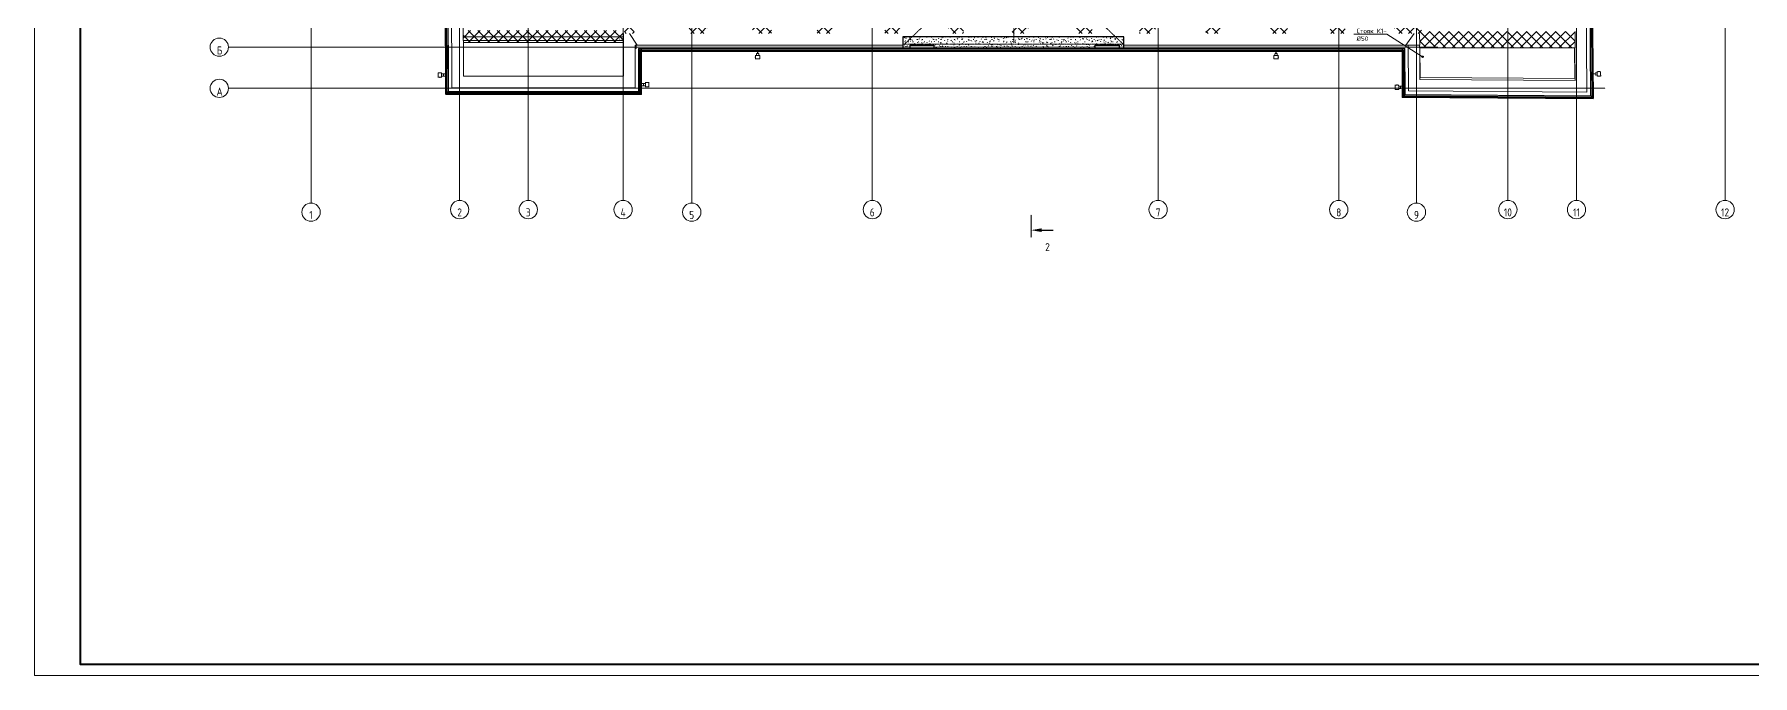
# Model space of a CAD drawing. Header units: millimetres. Extents: x -10178924 to 11692288, y -947381 to 58396.
# Drawn here: x -18603 to 56555, y -493159 to -465109 of the extents above; entities that cross this region are included whole.
import ezdxf
from ezdxf import colors
from ezdxf.entities.mleader import LeaderData, LeaderLine
from ezdxf.math import Vec2, Vec3

# ---------------------------------------------------------------- set-up
doc = ezdxf.new("R2010")
doc.units = ezdxf.units.MM
doc.linetypes.add('ADSK_Линия сетки', pattern=[25, 20, -2.5, 0, -2.5])
doc.linetypes.add('ADSK_Штриховая_ш3 п1_5', pattern=[4.5, 3, -1.5])
for name, color, linetype, lineweight in [('!К1', 32, 'Continuous', 30), ('_0', 7, 'Continuous', 25), ('Аннотация', 7, 'Continuous', 18), ('Выноски ВК', 7, 'Continuous', 0), ('Каркас', 7, 'Continuous', 18), ('Обобщенные модели', 7, 'Continuous', 18), ('Оси', 253, 'Continuous', 9), ('Перекрытие', 7, 'Continuous', 18), ('Перекрытие штриховка', 7, 'Continuous', 18), ('Разрезы', 7, 'Continuous', 9), ('Стены внутренние', 7, 'Continuous', 18), ('Стены наружные', 7, 'Continuous', 18), ('Стены несущие', 7, 'Continuous', 30)]:
    doc.layers.add(name, color=color, linetype=linetype, lineweight=lineweight)
doc.layers.add('PDF _Ramka', color=7, linetype='Continuous')
doc.layers.add('Линии', color=7, linetype='Continuous', lineweight=9, true_color=0x00a600)
doc.styles.add('GOST Common', font='GOST_Common.ttf', dxfattribs={"width": 0.9, "height": 350})
doc.styles.add('GOST Common_1', font='GOST_Common.ttf', dxfattribs={"width": 0.9, "height": 250})
doc.styles.add('GOST Common_4', font='GOST_Common.ttf', dxfattribs={"width": 0.9, "height": 200})
doc.styles.add('PDF ISOCPEUR', font='isocpeur.ttf')
pattern_1 = [(45, (0, 0), (-212.132, 212.132), []), (135, (0, 0), (-212.132, -212.132), [])]

# ---------------------------------------------------------------- blocks, each defined once
blk = doc.blocks.new('Водосток - Тип 1 _карниз больше 490мм_-5298490-План чердака')
at = {"layer": 'Обобщенные модели'}
for p, q in [((19, 415), (125, 415)), ((125, 265), (19, 265)), ((75, 265), (75, 194)), ((75, 265), (75, 264)), ((75, 236), (75, 194)), ((120, 8), (120, -10)), ((125, 415), (231, 415)), ((231, 265), (125, 265)), ((130, -10), (130, 8)), ((175, 194), (175, 265)), ((175, 264), (175, 265)), ((175, 194), (175, 236)), ((175, 177), (175, 175)), ((175, 174), (175, 173))]:
    blk.add_line(p, q, dxfattribs=at)
at = {"layer": 'Обобщенные модели', "flags": 128}
for points in [[(75, 236), (75, 242), (75, 248), (75, 253), (75, 258), (75, 264), (75, 265)], [(75, 264), (75, 258), (75, 252), (75, 247), (75, 242), (75, 236), (75, 231), (75, 226), (75, 221), (75, 216), (75, 212), (75, 207), (75, 203), (75, 199), (75, 195), (75, 191), (75, 188), (75, 184), (75, 181), (75, 178), (75, 175), (75, 173), (75, 171), (75, 168), (75, 167), (75, 165), (75, 164), (75, 162), (75, 161), (75, 161), (75, 160), (75, 160), (75, 160)], [(75, 173), (75, 174), (75, 177), (75, 180), (75, 183)], [(175, 265), (175, 261), (175, 255), (175, 250), (175, 244), (175, 239), (175, 236)], [(175, 160), (175, 160), (175, 160), (175, 161), (175, 162), (175, 163), (175, 164), (175, 166), (175, 168), (175, 170), (175, 172), (175, 174), (175, 177), (175, 180), (175, 183), (175, 186), (175, 190), (175, 193), (175, 197), (175, 201), (175, 205), (175, 210), (175, 214), (175, 219), (175, 224), (175, 229), (175, 234), (175, 239), (175, 245), (175, 250), (175, 256), (175, 261), (175, 264)]]:
    blk.add_lwpolyline(points, dxfattribs=at)
at = {"layer": 'Обобщенные модели'}
for start, end in [(164.83762, 236.07513), (303.16808, 14.91449)]:
    blk.add_arc((125, 160), 52, start, end, dxfattribs=at)
for start_param, end_param in [(0, 1.570796), (0, 1.570796), (1.570796, 3.141593), (1.570796, 3.141593)]:
    blk.add_ellipse((125, 194), major_axis=(-50, 0), ratio=0.309017, start_param=start_param, end_param=end_param, dxfattribs=at)
for points in [[(19, 265), (21, 265), (25, 266), (29, 269), (31, 272), (32, 275), (32, 277), (32, 279), (32, 282), (32, 284), (32, 286), (32, 289), (32, 291), (31, 294), (31, 297), (31, 300), (30, 303), (30, 306), (29, 309), (29, 312), (29, 316), (28, 320), (28, 326), (27, 335), (27, 345), (28, 354), (28, 360), (29, 364), (29, 368), (29, 371), (30, 374), (30, 377), (31, 380), (31, 383), (31, 386), (32, 389), (32, 391), (32, 394), (32, 396), (32, 398), (32, 401), (32, 403), (32, 405), (31, 408), (29, 411), (25, 414), (21, 415), (19, 415)], [(231, 415), (229, 415), (225, 414), (221, 411), (219, 408), (218, 405), (218, 403), (218, 401), (218, 398), (218, 396), (218, 394), (218, 391), (218, 389), (219, 386), (219, 383), (219, 380), (220, 377), (220, 374), (221, 371), (221, 368), (221, 364), (222, 360), (222, 354), (223, 345), (223, 335), (222, 326), (222, 320), (221, 316), (221, 312), (221, 309), (220, 306), (220, 303), (219, 300), (219, 297), (219, 294), (218, 291), (218, 289), (218, 286), (218, 284), (218, 282), (218, 279), (218, 277), (218, 275), (219, 272), (221, 269), (225, 266), (229, 265), (231, 265)]]:
    blk.add_open_spline(points, degree=3, knots=[-1, -1, -1, -1, -0.941176, -0.882353, -0.852941, -0.823529, -0.808824, -0.794118, -0.779412, -0.764706, -0.75, -0.735294, -0.720588, -0.705882, -0.691176, -0.676471, -0.661765, -0.647059, -0.632353, -0.617647, -0.602941, -0.588235, -0.558824, -0.529412, -0.470588, -0.441176, -0.411765, -0.397059, -0.382353, -0.367647, -0.352941, -0.338235, -0.323529, -0.308824, -0.294118, -0.279412, -0.264706, -0.25, -0.235294, -0.220588, -0.205882, -0.191176, -0.176471, -0.147059, -0.117647, -0.058824, 0, 0, 0, 0], dxfattribs=at)
blk = doc.blocks.new('Водосток - Тип 1 _карниз больше 490мм_-5158525-План чердака')
at = {"layer": 'Обобщенные модели'}
for p, q in [((19, 445), (125, 445)), ((125, 295), (19, 295)), ((75, 295), (75, 224)), ((75, 295), (75, 264)), ((75, 266), (75, 224)), ((125, 445), (231, 445)), ((231, 295), (125, 295)), ((175, 224), (175, 295)), ((175, 264), (175, 295)), ((175, 224), (175, 266)), ((175, 177), (175, 175)), ((175, 175), (175, 173))]:
    blk.add_line(p, q, dxfattribs=at)
at = {"layer": 'Обобщенные модели', "flags": 128}
for points in [[(75, 266), (75, 272), (75, 278), (75, 283), (75, 288), (75, 294), (75, 295)], [(75, 264), (75, 258), (75, 252), (75, 247), (75, 242), (75, 236), (75, 231), (75, 226), (75, 221), (75, 216), (75, 212), (75, 207), (75, 203), (75, 199), (75, 195), (75, 191), (75, 188), (75, 184), (75, 181), (75, 178), (75, 175), (75, 173), (75, 171), (75, 168), (75, 167), (75, 165), (75, 164), (75, 162), (75, 161), (75, 161), (75, 160), (75, 160), (75, 160)], [(75, 202), (75, 205), (75, 210), (75, 214), (75, 219), (75, 224)], [(75, 173), (75, 174), (75, 177), (75, 180), (75, 183)], [(175, 295), (175, 291), (175, 285), (175, 280), (175, 274), (175, 269), (175, 266)], [(175, 160), (175, 160), (175, 160), (175, 161), (175, 162), (175, 163), (175, 164), (175, 166), (175, 168), (175, 170), (175, 172), (175, 174), (175, 177), (175, 180), (175, 183), (175, 186), (175, 190), (175, 193), (175, 197), (175, 201), (175, 205), (175, 210), (175, 214), (175, 219), (175, 224), (175, 229), (175, 234), (175, 239), (175, 245), (175, 250), (175, 256), (175, 261), (175, 264)], [(175, 224), (175, 221), (175, 216), (175, 212), (175, 207), (175, 203), (175, 199), (175, 197)]]:
    blk.add_lwpolyline(points, dxfattribs=at)
at = {"layer": 'Обобщенные модели'}
for start, end in [(164.83762, 232.07922), (307.92078, 14.91449)]:
    blk.add_arc((125, 160), 52, start, end, dxfattribs=at)
for start_param, end_param in [(0, 1.570796), (0, 1.570796), (1.570796, 3.141593), (1.570796, 3.141593)]:
    blk.add_ellipse((125, 224), major_axis=(-50, 0), ratio=0.309017, start_param=start_param, end_param=end_param, dxfattribs=at)
for points in [[(19, 295), (21, 295), (25, 296), (29, 299), (31, 302), (32, 305), (32, 307), (32, 309), (32, 312), (32, 314), (32, 316), (32, 319), (32, 321), (31, 324), (31, 327), (31, 330), (30, 333), (30, 336), (29, 339), (29, 342), (29, 346), (28, 350), (28, 356), (27, 365), (27, 375), (28, 384), (28, 390), (29, 394), (29, 398), (29, 401), (30, 404), (30, 407), (31, 410), (31, 413), (31, 416), (32, 419), (32, 421), (32, 424), (32, 426), (32, 428), (32, 431), (32, 433), (32, 435), (31, 438), (29, 441), (25, 444), (21, 445), (19, 445)], [(231, 445), (229, 445), (225, 444), (221, 441), (219, 438), (218, 435), (218, 433), (218, 431), (218, 428), (218, 426), (218, 424), (218, 421), (218, 419), (219, 416), (219, 413), (219, 410), (220, 407), (220, 404), (221, 401), (221, 398), (221, 394), (222, 390), (222, 384), (223, 375), (223, 365), (222, 356), (222, 350), (221, 346), (221, 342), (221, 339), (220, 336), (220, 333), (219, 330), (219, 327), (219, 324), (218, 321), (218, 319), (218, 316), (218, 314), (218, 312), (218, 309), (218, 307), (218, 305), (219, 302), (221, 299), (225, 296), (229, 295), (231, 295)]]:
    blk.add_open_spline(points, degree=3, knots=[-1, -1, -1, -1, -0.941176, -0.882353, -0.852941, -0.823529, -0.808824, -0.794118, -0.779412, -0.764706, -0.75, -0.735294, -0.720588, -0.705882, -0.691176, -0.676471, -0.661765, -0.647059, -0.632353, -0.617647, -0.602941, -0.588235, -0.558824, -0.529412, -0.470588, -0.441176, -0.411765, -0.397059, -0.382353, -0.367647, -0.352941, -0.338235, -0.323529, -0.308824, -0.294118, -0.279412, -0.264706, -0.25, -0.235294, -0.220588, -0.205882, -0.191176, -0.176471, -0.147059, -0.117647, -0.058824, 0, 0, 0, 0], dxfattribs=at)
blk = doc.blocks.new('Водосток - Тип 1 _карниз больше 490мм_-5158564-План чердака')
at = {"layer": 'Обобщенные модели'}
for p, q in [((19, 435), (125, 435)), ((125, 285), (19, 285)), ((75, 285), (75, 214)), ((75, 285), (75, 264)), ((75, 256), (75, 214)), ((120, 80), (120, 60)), ((125, 435), (231, 435)), ((231, 285), (125, 285)), ((130, 60), (130, 80)), ((175, 214), (175, 285)), ((175, 264), (175, 285)), ((175, 214), (175, 256))]:
    blk.add_line(p, q, dxfattribs=at)
at = {"layer": 'Обобщенные модели', "flags": 128}
for points in [[(75, 256), (75, 262), (75, 268), (75, 273), (75, 278), (75, 284), (75, 285)], [(75, 264), (75, 258), (75, 252), (75, 247), (75, 242), (75, 236), (75, 231), (75, 226), (75, 221), (75, 216), (75, 212), (75, 207), (75, 203), (75, 199), (75, 195), (75, 191), (75, 188), (75, 184), (75, 181), (75, 178), (75, 175), (75, 173), (75, 171), (75, 168), (75, 167), (75, 165), (75, 164), (75, 162), (75, 161), (75, 161), (75, 160), (75, 160), (75, 160)], [(75, 202), (75, 205), (75, 210), (75, 214)], [(75, 173), (75, 174), (75, 177), (75, 180), (75, 183)], [(175, 285), (175, 281), (175, 275), (175, 270), (175, 264), (175, 259), (175, 256)], [(175, 160), (175, 160), (175, 160), (175, 161), (175, 162), (175, 163), (175, 164), (175, 166), (175, 168), (175, 170), (175, 172), (175, 174), (175, 177), (175, 180), (175, 183), (175, 186), (175, 190), (175, 193), (175, 197), (175, 201), (175, 205), (175, 210), (175, 214), (175, 219), (175, 224), (175, 229), (175, 234), (175, 239), (175, 245), (175, 250), (175, 256), (175, 261), (175, 264)], [(175, 214), (175, 212), (175, 207), (175, 203), (175, 199), (175, 197)], [(175, 177), (175, 175), (175, 173)]]:
    blk.add_lwpolyline(points, dxfattribs=at)
at = {"layer": 'Обобщенные модели'}
for start, end in [(164.83762, 232.0774), (307.9226, 14.91449)]:
    blk.add_arc((125, 160), 52, start, end, dxfattribs=at)
for start_param, end_param in [(0, 1.570796), (0, 1.570796), (1.570796, 3.141593), (1.570796, 3.141593)]:
    blk.add_ellipse((125, 214), major_axis=(-50, 0), ratio=0.309017, start_param=start_param, end_param=end_param, dxfattribs=at)
for points in [[(19, 285), (21, 285), (25, 286), (29, 289), (31, 292), (32, 295), (32, 297), (32, 299), (32, 302), (32, 304), (32, 306), (32, 309), (32, 311), (31, 314), (31, 317), (31, 320), (30, 323), (30, 326), (29, 329), (29, 332), (29, 336), (28, 340), (28, 346), (27, 355), (27, 365), (28, 374), (28, 380), (29, 384), (29, 388), (29, 391), (30, 394), (30, 397), (31, 400), (31, 403), (31, 406), (32, 409), (32, 411), (32, 414), (32, 416), (32, 418), (32, 421), (32, 423), (32, 425), (31, 428), (29, 431), (25, 434), (21, 435), (19, 435)], [(231, 435), (229, 435), (225, 434), (221, 431), (219, 428), (218, 425), (218, 423), (218, 421), (218, 418), (218, 416), (218, 414), (218, 411), (218, 409), (219, 406), (219, 403), (219, 400), (220, 397), (220, 394), (221, 391), (221, 388), (221, 384), (222, 380), (222, 374), (223, 365), (223, 355), (222, 346), (222, 340), (221, 336), (221, 332), (221, 329), (220, 326), (220, 323), (219, 320), (219, 317), (219, 314), (218, 311), (218, 309), (218, 306), (218, 304), (218, 302), (218, 299), (218, 297), (218, 295), (219, 292), (221, 289), (225, 286), (229, 285), (231, 285)]]:
    blk.add_open_spline(points, degree=3, knots=[-1, -1, -1, -1, -0.941176, -0.882353, -0.852941, -0.823529, -0.808824, -0.794118, -0.779412, -0.764706, -0.75, -0.735294, -0.720588, -0.705882, -0.691176, -0.676471, -0.661765, -0.647059, -0.632353, -0.617647, -0.602941, -0.588235, -0.558824, -0.529412, -0.470588, -0.441176, -0.411765, -0.397059, -0.382353, -0.367647, -0.352941, -0.338235, -0.323529, -0.308824, -0.294118, -0.279412, -0.264706, -0.25, -0.235294, -0.220588, -0.205882, -0.191176, -0.176471, -0.147059, -0.117647, -0.058824, 0, 0, 0, 0], dxfattribs=at)
blk = doc.blocks.new('Водосток - Тип 1 _карниз больше 490мм_-V26-План чердака')
at = {"layer": 'Обобщенные модели'}
for p, q in [((19, 335), (125, 335)), ((125, 185), (19, 185)), ((75, 185), (75, 114)), ((75, 156), (75, 114)), ((120, 99), (120, 10)), ((125, 335), (231, 335)), ((231, 185), (125, 185)), ((130, 10), (130, 99)), ((175, 114), (175, 185)), ((175, 114), (175, 156))]:
    blk.add_line(p, q, dxfattribs=at)
at = {"layer": 'Обобщенные модели', "flags": 128}
for points in [[(75, 156), (75, 162), (75, 168), (75, 173), (75, 178), (75, 184), (75, 185)], [(75, 184), (75, 181), (75, 178), (75, 175), (75, 173), (75, 171), (75, 168), (75, 167), (75, 165), (75, 164), (75, 162), (75, 161), (75, 161), (75, 160), (75, 160)], [(175, 160), (175, 160), (175, 161), (175, 162), (175, 163), (175, 164), (175, 166), (175, 168), (175, 170), (175, 172), (175, 174), (175, 177), (175, 180), (175, 183), (175, 185)], [(175, 185), (175, 181), (175, 175), (175, 170), (175, 164), (175, 159), (175, 156)]]:
    blk.add_lwpolyline(points, dxfattribs=at)
at = {"layer": 'Обобщенные модели'}
for start, end in [(165.35981, 194.64019), (345.35981, 14.64019)]:
    blk.add_arc((125, 160), 52, start, end, dxfattribs=at)
for start_param, end_param in [(0, 1.570796), (0, 1.570796), (1.570796, 3.141593), (1.570796, 3.141593)]:
    blk.add_ellipse((125, 114), major_axis=(-50, 0), ratio=0.309017, start_param=start_param, end_param=end_param, dxfattribs=at)
for points in [[(19, 185), (21, 185), (25, 186), (29, 189), (31, 192), (32, 195), (32, 197), (32, 199), (32, 202), (32, 204), (32, 206), (32, 209), (32, 211), (31, 214), (31, 217), (31, 220), (30, 223), (30, 226), (29, 229), (29, 232), (29, 236), (28, 240), (28, 246), (27, 255), (27, 265), (28, 274), (28, 280), (29, 284), (29, 288), (29, 291), (30, 294), (30, 297), (31, 300), (31, 303), (31, 306), (32, 309), (32, 311), (32, 314), (32, 316), (32, 318), (32, 321), (32, 323), (32, 325), (31, 328), (29, 331), (25, 334), (21, 335), (19, 335)], [(231, 335), (229, 335), (225, 334), (221, 331), (219, 328), (218, 325), (218, 323), (218, 321), (218, 318), (218, 316), (218, 314), (218, 311), (218, 309), (219, 306), (219, 303), (219, 300), (220, 297), (220, 294), (221, 291), (221, 288), (221, 284), (222, 280), (222, 274), (223, 265), (223, 255), (222, 246), (222, 240), (221, 236), (221, 232), (221, 229), (220, 226), (220, 223), (219, 220), (219, 217), (219, 214), (218, 211), (218, 209), (218, 206), (218, 204), (218, 202), (218, 199), (218, 197), (218, 195), (219, 192), (221, 189), (225, 186), (229, 185), (231, 185)]]:
    blk.add_open_spline(points, degree=3, knots=[-1, -1, -1, -1, -0.941176, -0.882353, -0.852941, -0.823529, -0.808824, -0.794118, -0.779412, -0.764706, -0.75, -0.735294, -0.720588, -0.705882, -0.691176, -0.676471, -0.661765, -0.647059, -0.632353, -0.617647, -0.602941, -0.588235, -0.558824, -0.529412, -0.470588, -0.441176, -0.411765, -0.397059, -0.382353, -0.367647, -0.352941, -0.338235, -0.323529, -0.308824, -0.294118, -0.279412, -0.264706, -0.25, -0.235294, -0.220588, -0.205882, -0.191176, -0.176471, -0.147059, -0.117647, -0.058824, 0, 0, 0, 0], dxfattribs=at)
blk = doc.blocks.new('Водосток - Тип 1 _карниз больше 490мм_-5162063-План чердака')
at = {"layer": 'Обобщенные модели'}
for p, q in [((19, 335), (125, 335)), ((125, 185), (19, 185)), ((75, 185), (75, 114)), ((75, 156), (75, 114)), ((120, 99), (120, 10)), ((125, 335), (231, 335)), ((231, 185), (125, 185)), ((130, 10), (130, 99)), ((175, 114), (175, 185)), ((175, 114), (175, 156))]:
    blk.add_line(p, q, dxfattribs=at)
at = {"layer": 'Обобщенные модели', "flags": 128}
for points in [[(75, 156), (75, 162), (75, 168), (75, 173), (75, 178), (75, 184), (75, 185)], [(75, 184), (75, 181), (75, 178), (75, 175), (75, 173), (75, 171), (75, 168), (75, 167), (75, 165), (75, 164), (75, 162), (75, 161), (75, 161), (75, 160), (75, 160)], [(175, 160), (175, 160), (175, 161), (175, 162), (175, 163), (175, 164), (175, 166), (175, 168), (175, 170), (175, 172), (175, 174), (175, 177), (175, 180), (175, 183), (175, 185)], [(175, 185), (175, 181), (175, 175), (175, 170), (175, 164), (175, 159), (175, 156)]]:
    blk.add_lwpolyline(points, dxfattribs=at)
at = {"layer": 'Обобщенные модели'}
for start, end in [(165.35981, 194.64019), (345.35981, 14.64019)]:
    blk.add_arc((125, 160), 52, start, end, dxfattribs=at)
for start_param, end_param in [(0, 1.570796), (0, 1.570796), (1.570796, 3.141593), (1.570796, 3.141593)]:
    blk.add_ellipse((125, 114), major_axis=(-50, 0), ratio=0.309017, start_param=start_param, end_param=end_param, dxfattribs=at)
for points in [[(19, 185), (21, 185), (25, 186), (29, 189), (31, 192), (32, 195), (32, 197), (32, 199), (32, 202), (32, 204), (32, 206), (32, 209), (32, 211), (31, 214), (31, 217), (31, 220), (30, 223), (30, 226), (29, 229), (29, 232), (29, 236), (28, 240), (28, 246), (27, 255), (27, 265), (28, 274), (28, 280), (29, 284), (29, 288), (29, 291), (30, 294), (30, 297), (31, 300), (31, 303), (31, 306), (32, 309), (32, 311), (32, 314), (32, 316), (32, 318), (32, 321), (32, 323), (32, 325), (31, 328), (29, 331), (25, 334), (21, 335), (19, 335)], [(231, 335), (229, 335), (225, 334), (221, 331), (219, 328), (218, 325), (218, 323), (218, 321), (218, 318), (218, 316), (218, 314), (218, 311), (218, 309), (219, 306), (219, 303), (219, 300), (220, 297), (220, 294), (221, 291), (221, 288), (221, 284), (222, 280), (222, 274), (223, 265), (223, 255), (222, 246), (222, 240), (221, 236), (221, 232), (221, 229), (220, 226), (220, 223), (219, 220), (219, 217), (219, 214), (218, 211), (218, 209), (218, 206), (218, 204), (218, 202), (218, 199), (218, 197), (218, 195), (219, 192), (221, 189), (225, 186), (229, 185), (231, 185)]]:
    blk.add_open_spline(points, degree=3, knots=[-1, -1, -1, -1, -0.941176, -0.882353, -0.852941, -0.823529, -0.808824, -0.794118, -0.779412, -0.764706, -0.75, -0.735294, -0.720588, -0.705882, -0.691176, -0.676471, -0.661765, -0.647059, -0.632353, -0.617647, -0.602941, -0.588235, -0.558824, -0.529412, -0.470588, -0.441176, -0.411765, -0.397059, -0.382353, -0.367647, -0.352941, -0.338235, -0.323529, -0.308824, -0.294118, -0.279412, -0.264706, -0.25, -0.235294, -0.220588, -0.205882, -0.191176, -0.176471, -0.147059, -0.117647, -0.058824, 0, 0, 0, 0], dxfattribs=at)
blk = doc.blocks.new('Водосток - Тип 1 _карниз больше 490мм_-5165756-План чердака')
at = {"layer": 'Обобщенные модели'}
for p, q in [((19, 335), (125, 335)), ((125, 185), (19, 185)), ((75, 185), (75, 114)), ((75, 156), (75, 114)), ((120, 99), (120, 10)), ((125, 335), (231, 335)), ((231, 185), (125, 185)), ((130, 10), (130, 99)), ((175, 114), (175, 185)), ((175, 114), (175, 156))]:
    blk.add_line(p, q, dxfattribs=at)
at = {"layer": 'Обобщенные модели', "flags": 128}
for points in [[(75, 156), (75, 162), (75, 168), (75, 173), (75, 178), (75, 184), (75, 185)], [(75, 184), (75, 181), (75, 178), (75, 175), (75, 173), (75, 171), (75, 168), (75, 167), (75, 165), (75, 164), (75, 162), (75, 161), (75, 161), (75, 160), (75, 160)], [(175, 160), (175, 160), (175, 161), (175, 162), (175, 163), (175, 164), (175, 166), (175, 168), (175, 170), (175, 172), (175, 174), (175, 177), (175, 180), (175, 183), (175, 185)], [(175, 185), (175, 181), (175, 175), (175, 170), (175, 164), (175, 159), (175, 156)]]:
    blk.add_lwpolyline(points, dxfattribs=at)
at = {"layer": 'Обобщенные модели'}
for start, end in [(165.35981, 194.64019), (345.35981, 14.64019)]:
    blk.add_arc((125, 160), 52, start, end, dxfattribs=at)
for start_param, end_param in [(0, 1.570796), (0, 1.570796), (1.570796, 3.141593), (1.570796, 3.141593)]:
    blk.add_ellipse((125, 114), major_axis=(-50, 0), ratio=0.309017, start_param=start_param, end_param=end_param, dxfattribs=at)
for points in [[(19, 185), (21, 185), (25, 186), (29, 189), (31, 192), (32, 195), (32, 197), (32, 199), (32, 202), (32, 204), (32, 206), (32, 209), (32, 211), (31, 214), (31, 217), (31, 220), (30, 223), (30, 226), (29, 229), (29, 232), (29, 236), (28, 240), (28, 246), (27, 255), (27, 265), (28, 274), (28, 280), (29, 284), (29, 288), (29, 291), (30, 294), (30, 297), (31, 300), (31, 303), (31, 306), (32, 309), (32, 311), (32, 314), (32, 316), (32, 318), (32, 321), (32, 323), (32, 325), (31, 328), (29, 331), (25, 334), (21, 335), (19, 335)], [(231, 335), (229, 335), (225, 334), (221, 331), (219, 328), (218, 325), (218, 323), (218, 321), (218, 318), (218, 316), (218, 314), (218, 311), (218, 309), (219, 306), (219, 303), (219, 300), (220, 297), (220, 294), (221, 291), (221, 288), (221, 284), (222, 280), (222, 274), (223, 265), (223, 255), (222, 246), (222, 240), (221, 236), (221, 232), (221, 229), (220, 226), (220, 223), (219, 220), (219, 217), (219, 214), (218, 211), (218, 209), (218, 206), (218, 204), (218, 202), (218, 199), (218, 197), (218, 195), (219, 192), (221, 189), (225, 186), (229, 185), (231, 185)]]:
    blk.add_open_spline(points, degree=3, knots=[-1, -1, -1, -1, -0.941176, -0.882353, -0.852941, -0.823529, -0.808824, -0.794118, -0.779412, -0.764706, -0.75, -0.735294, -0.720588, -0.705882, -0.691176, -0.676471, -0.661765, -0.647059, -0.632353, -0.617647, -0.602941, -0.588235, -0.558824, -0.529412, -0.470588, -0.441176, -0.411765, -0.397059, -0.382353, -0.367647, -0.352941, -0.338235, -0.323529, -0.308824, -0.294118, -0.279412, -0.264706, -0.25, -0.235294, -0.220588, -0.205882, -0.191176, -0.176471, -0.147059, -0.117647, -0.058824, 0, 0, 0, 0], dxfattribs=at)
blk = doc.blocks.new('Ось сетки - Круг_Ø8 мм-8258-План чердака')
at = {"layer": 'Оси', "lineweight": 20}
for start, end in [(360, 180), (180, 360)]:
    blk.add_arc((0, 0), 4, start, end, dxfattribs=at)
blk = doc.blocks.new('Разрез - Номер вида спереди_3_5 мм-16061-План чердака')
at = {"layer": 'Разрезы'}
for points in [[(9.8, 0.4), (9.8, -0.39), (-0.33, -0.39), (-0.33, 0.4)], [(2.18, -4.67), (3, 0), (3.82, -4.67)]]:
    blk.add_hatch(color=256, dxfattribs=at).paths.add_polyline_path(points)
at = {"layer": 'Разрезы', "lineweight": 30}
blk.add_line((3, -3), (3, -9.66), dxfattribs=at)
blk = doc.blocks.new('Чердак')
at = {"layer": 'Перекрытие штриховка', "lineweight": 9}
h = blk.add_hatch(dxfattribs=at)
h.set_pattern_fill('FP_2', color=256, style=0, pattern_type=2)
h.set_pattern_definition(pattern_1)
h.paths.add_polyline_path([(43075, 1759), (48786, 1759), (48786, 2474), (42073, 2474), (42073, 3599), (48764, 3599), (48764, 4554), (44124, 4554), (44124, 4415), (41973, 4415), (41973, 5459), (48748, 5459), (48748, 6214), (41857, 6214), (41857, 5969), (41477, 5969), (41477, 7633), (40878, 7633), (40878, 2398), (41990, 2398), (41993, 1888), (41990, 1888), (41990, 1759), (41995, 1759)])
h.paths.add_polyline_path([(15885, 2398), (16319, 2398), (16319, 8108), (18604, 8108), (18604, 2398), (19299, 2398), (19299, 8108), (21369, 8108), (21369, 2398), (22044, 2398), (22044, 8108), (24169, 8108), (24169, 2398), (24879, 2398), (24879, 8108), (26984, 8108), (26984, 2398), (27669, 2398), (27669, 8108), (29661, 8108), (29661, 8333), (31241, 8333), (31241, 8108), (32639, 8108), (32639, 2398), (33274, 2398), (33274, 8108), (35419, 8108), (35419, 3067), (35575, 3067), (35575, 3459), (35725, 3459), (35725, 2974), (35575, 2974), (35575, 2935), (35419, 2935), (35419, 2398), (36209, 2398), (36209, 8108), (38073, 8108), (38073, 2398), (38734, 2398), (38734, 8108), (39870, 8108), (39870, 8333), (41477, 8333), (41477, 8969), (41539, 8969), (41539, 12724), (40874, 12724), (40874, 8708), (38734, 8708), (38734, 12119), (38069, 12119), (38069, 8708), (37683, 8708), (37683, 8333), (37293, 8333), (37293, 8708), (36209, 8708), (36209, 12631), (35419, 12631), (35419, 8708), (33274, 8708), (33274, 12631), (32639, 12631), (32639, 8708), (30429, 8708), (30429, 12631), (29729, 12631), (29729, 8708), (27669, 8708), (27669, 12640), (26984, 12641), (26984, 8708), (24879, 8708), (24879, 12650), (24169, 12650), (24169, 8708), (22044, 8708), (22044, 12658), (21369, 12658), (21369, 8708), (19299, 8708), (19299, 12665), (18604, 12665), (18604, 8708), (16319, 8708), (16319, 12675), (15634, 12675), (15634, 8708), (13639, 8708), (13639, 12195), (12814, 12195), (12814, 8708), (11532, 8708), (11532, 8357), (11012, 8357), (11012, 8708), (10819, 8708), (10819, 12694), (10034, 12694), (10034, 2398), (10857, 2398), (10857, 8108), (12814, 8108), (12814, 3067), (13639, 3067), (13639, 8108), (14446, 8108), (14446, 8333), (15836, 8333), (15836, 7222), (15634, 7222), (15634, 2398)])
h.paths.add_polyline_path([(13639, 2398), (13639, 2935), (12814, 2935), (12814, 2398)])
h.paths.add_polyline_path([(29729, 2398), (30429, 2398), (30429, 7641), (29729, 7641), (29729, 2418)])
h.paths.add_polyline_path([(45423, 4284), (45323, 4284), (45323, 4384), (45423, 4384)])
h.paths.add_polyline_path([(27274, 6288), (27274, 6388), (27374, 6388), (27374, 6288)])
h.paths.add_polyline_path([(21734, 6288), (21634, 6288), (21634, 6388), (21734, 6388)])
h.paths.add_polyline_path([(16034, 6288), (15934, 6288), (15934, 6388), (16034, 6388)])
h.paths.add_polyline_path([(41973, 6984), (48737, 6984), (48737, 7589), (41857, 7589), (41857, 6984), (41937, 6984)])
h.paths.add_polyline_path([(15634, 7342), (15716, 7342), (15716, 8213), (14566, 8213), (14566, 8108), (15634, 8108), (15634, 7483)])
h.paths.add_polyline_path([(45373, 7395), (45273, 7395), (45273, 7495), (45373, 7495)])
h.paths.add_polyline_path([(41417, 7753), (41417, 8213), (39990, 8213), (39990, 8108), (40878, 8108), (40878, 7753), (40977, 7753)])
h.paths.add_polyline_path([(30429, 7761), (30429, 8108), (31121, 8108), (31121, 8213), (29781, 8213), (29781, 7761), (29831, 7761)])
h.paths.add_polyline_path([(16318, 8183), (15836, 8183), (15836, 8563), (16318, 8563), (16318, 8185)])
h.paths.add_polyline_path([(33274, 8324), (33233, 8324), (33233, 8704), (33738, 8704), (33738, 8324), (33688, 8324)])
h.paths.add_polyline_path([(27609, 8341), (27134, 8341), (27134, 8721), (27609, 8720), (27609, 8347)])
h.paths.add_polyline_path([(21823, 8347), (21503, 8347), (21503, 8727), (21893, 8727), (21893, 8347)])
h.paths.add_polyline_path([(49240, 8769), (49410, 8769), (49410, 10964), (55070, 10964), (55070, 11674), (49410, 11674), (49410, 12339), (49286, 12339), (49284, 12135), (48660, 12141), (48660, 8769), (49064, 8769)])
h.paths.add_polyline_path([(12814, 12326), (13639, 12326), (13639, 12684), (12814, 12684), (12814, 12620)])
h = blk.add_hatch(dxfattribs=at)
h.set_pattern_fill('FP_2', color=256, style=0, pattern_type=2)
h.set_pattern_definition(pattern_1)
h.paths.add_polyline_path([(164, 1993), (7145, 1993), (7145, 2523), (160, 2523), (162, 1993)])
h.paths.add_polyline_path([(7582, 2398), (7639, 2398), (7615, 6483), (7180, 6483), (7204, 2398), (7423, 2398)])
h.paths.add_polyline_path([(169, 3633), (5010, 3633), (5010, 4016), (7090, 4016), (7090, 4688), (150, 4688), (155, 3633)])
h.paths.add_polyline_path([(3664, 4348), (3664, 4448), (3764, 4448), (3764, 4348)])
h.paths.add_polyline_path([(866, 5758), (7150, 5758), (7150, 6483), (141, 6483), (145, 5758), (169, 5758)])
h.paths.add_polyline_path([(866, 7308), (5759, 7308), (5759, 7863), (135, 7863), (137, 7308), (169, 7308)])
h.paths.add_polyline_path([(3624, 7463), (3624, 7563), (3724, 7563), (3724, 7463)])
h.paths.add_polyline_path([(7609, 7483), (7588, 10898), (7153, 10898), (7174, 7483), (7588, 7483)])
h.paths.add_polyline_path([(7137, 7483), (7150, 7483), (7150, 7863), (6759, 7863), (6759, 7483), (7125, 7483)])
at = {"layer": 'Стены внутренние', "lineweight": 9}
h = blk.add_hatch(dxfattribs=at)
h.set_pattern_fill('FP_1', color=256, style=0, pattern_type=2)
h.set_pattern_definition([(0, (0, 0), (406.4, 101.6), [33.528, -271.272, 33.528, -271.272, -1625.6]), (0, (0, 0), (406.4, 101.6), [-609.6, 33.528, -576.072, 33.528, -271.272, -711.2]), (0, (0, 0), (406.4, 101.6), [-1524, 33.528, -169.672, 33.528, -474.472]), (120, (152.4, 50.8), (-291.18818, 301.15272), [33.528, -271.272, 33.528, -271.272, -1625.6]), (120, (152.4, 50.8), (-291.18818, 301.15272), [-609.6, 33.528, -576.072, 33.528, -271.272, -711.2]), (120, (152.4, 50.8), (-291.18818, 301.15272), [-1524, 33.528, -169.672, 33.528, -474.472]), (240, (203.2, 254), (-115.21182, -402.75272), [33.528, -271.272, 33.528, -271.272, -1625.6]), (240, (203.2, 254), (-115.21182, -402.75272), [-609.6, 33.528, -576.072, 33.528, -271.272, -711.2]), (240, (203.2, 254), (-115.21182, -402.75272), [-1524, 33.528, -169.672, 33.528, -474.472])])
h.paths.add_polyline_path([(29053, 1733), (29053, 2243), (19380, 2243), (19380, 1733), (19701, 1733), (19701, 1883), (20736, 1883), (20736, 1733), (27801, 1733), (27801, 1883), (28841, 1883), (28841, 1733)])
at = {"layer": 'Каркас', "color": 8, "true_color": 0x747474}
blk.add_line((161, 2242), (7145, 2242), dxfattribs=at)
at = {"layer": 'Каркас'}
blk.add_line((7145, 2242), (7168, 2242), dxfattribs=at)
at = {"layer": 'Линии', "color": 7, "linetype": 'ADSK_Штриховая_ш3 п1_5'}
for p, q in [((19458, 1929), (24240, 6478)), ((24240, 6478), (24240, 1978)), ((24240, 6478), (29023, 1929)), ((29023, 1929), (19458, 1929))]:
    blk.add_line(p, q, dxfattribs=at)
at = {"layer": 'Оси', "linetype": 'ADSK_Линия сетки'}
for p, q in [((-6500, -5023), (-6500, 44110)), ((0, -4910), (0, 44223)), ((3000, -4910), (3000, 44223)), ((45850, -4910), (45850, 44223)), ((48850, -4910), (48850, 44223)), ((55350, -4910), (55350, 44223)), ((7150, -4910), (7150, 21664)), ((10150, -5023), (10150, 21664)), ((38450, -4910), (38450, 21320)), ((41850, -5023), (41850, 21664)), ((18050, -4910), (18050, 14490)), ((30550, -4910), (30550, 14490)), ((-10115, 1795), (42786, 1795)), ((-10115, -5), (50110, -5))]:
    blk.add_line(p, q, dxfattribs=at)
at = {"layer": 'Перекрытие'}
for p, q in [((7145, 2093), (7145, 2523)), ((48786, 1759), (48786, 2474)), ((162, 1993), (164, 1993)), ((41990, 1888), (41990, 1759)), ((41990, 1759), (48786, 1759)), ((41995, 1759), (42009, 463)), ((48774, 417), (48764, 1759)), ((42009, 463), (48774, 417))]:
    blk.add_line(p, q, dxfattribs=at)
at = {"layer": 'Разрезы', "lineweight": 20}
blk.add_line((24997, -5561), (24997, -6511), dxfattribs=at)
at = {"layer": 'Стены внутренние'}
for p, q in [((49240, 8769), (49308, -177)), ((-338, 11), (-377, 8199)), ((7168, 521), (7168, 2398)), ((7765, 1888), (7423, 2398)), ((41380, 1888), (41751, 2398)), ((41993, 1888), (41990, 2398)), ((19380, 1888), (7678, 1888)), ((7678, 1888), (7678, 11)), ((20736, 1733), (19701, 1733)), ((28841, 1733), (27801, 1733)), ((41993, 1888), (29053, 1888)), ((41499, -122), (41483, 1888)), ((41994, 1759), (42005, 384)), ((48794, 336), (48784, 1759)), ((7678, 11), (-338, 11)), ((169, 521), (7168, 521)), ((42005, 384), (48794, 336)), ((49308, -177), (41499, -122))]:
    blk.add_line(p, q, dxfattribs=at)
at = {"layer": 'Стены внутренние', "color": 250, "true_color": 0x434343}
blk.add_line((169, 521), (155, 3633), dxfattribs=at)
at = {"layer": 'Стены внутренние', "color": 8, "true_color": 0x747474}
for p, q in [((164, 2093), (7145, 2093)), ((164, 2093), (164, 1993)), ((7145, 1993), (164, 1993)), ((7145, 2093), (7145, 1993))]:
    blk.add_line(p, q, dxfattribs=at)
at = {"layer": 'Стены наружные'}
for p, q in [((-617, -259), (-656, 8048)), ((-636, 8048), (-597, -249)), ((-616, 7919), (-577, -239)), ((-557, -184), (-596, 8048)), ((-507, -139), (-546, 8048)), ((-546, 8048), (-507, -184)), ((-526, 8049), (-487, -139)), ((-487, -139), (-526, 8049)), ((49459, -328), (49395, 8109)), ((49480, -348), (49416, 8089)), ((49466, 7980), (49530, -349)), ((49530, -399), (49466, 7980)), ((49486, 7980), (49550, -399)), ((49550, -419), (49486, 7980)), ((49570, -439), (49506, 8089)), ((49526, 8090), (49590, -439)), ((7721, 1738), (7678, 1738)), ((7721, 1738), (7721, 1888)), ((19380, 1738), (7828, 1738)), ((7828, 1738), (7828, -159)), ((7828, 1718), (41330, 1718)), ((7848, 1718), (7848, -159)), ((7918, 1668), (7848, 1668)), ((7848, 1648), (7918, 1648)), ((7848, 1628), (7918, 1628)), ((7918, 1608), (7848, 1608)), ((7898, 1608), (7898, -184)), ((7918, -239), (7918, 1698)), ((7918, 1698), (7958, 1698)), ((7938, -249), (7938, 1698)), ((7958, 1698), (7958, -259)), ((41330, 1668), (7958, 1668)), ((7958, 1648), (41220, 1648)), ((7958, 1628), (41330, 1628)), ((41330, 1608), (7958, 1608)), ((41335, 1738), (29053, 1738)), ((41220, -391), (41220, 1718)), ((41240, 1718), (41220, 1718)), ((41240, 1718), (41240, -391)), ((41240, 1648), (41330, 1648)), ((41260, 1608), (41260, -361)), ((41280, -341), (41280, 1608)), ((41330, 1718), (41330, 1608)), ((41330, 1608), (41330, -271)), ((41350, -271), (41335, 1738)), ((-607, -259), (-617, -259)), ((-607, -249), (7948, -249)), ((-607, -249), (-607, -269)), ((7948, -269), (-607, -269)), ((-577, -239), (-597, -239)), ((-587, -229), (7918, -229)), ((-587, -229), (-587, -249)), ((-557, -219), (-577, -219)), ((7908, -209), (-567, -209)), ((-567, -209), (-567, -229)), ((-507, -184), (-557, -184)), ((-557, -184), (-557, -219)), ((-532, -159), (7873, -159)), ((-532, -159), (-532, -209)), ((-507, -139), (-487, -139)), ((7828, -139), (-487, -139)), ((7873, -159), (7873, -209)), ((7873, -184), (7898, -184)), ((7908, -209), (7908, -229)), ((7918, -239), (7938, -239)), ((7928, -239), (7928, -249)), ((7948, -249), (7948, -269)), ((7948, -259), (7958, -259)), ((41240, -391), (41220, -391)), ((41230, -381), (49570, -439)), ((41230, -381), (41230, -401)), ((49580, -459), (41230, -401)), ((41250, -371), (41240, -371)), ((41250, -361), (49570, -419)), ((41250, -361), (41250, -381)), ((41270, -351), (41260, -351)), ((41270, -341), (49550, -399)), ((41270, -341), (41270, -361)), ((41330, -291), (41330, -271)), ((49479, -328), (41330, -271)), ((41330, -281), (41330, -341)), ((49530, -349), (41330, -291)), ((41330, -291), (41330, -341)), ((49505, -399), (41330, -341)), ((49459, -308), (49477, -328)), ((49505, -349), (49505, -399)), ((49540, -399), (49540, -419)), ((49560, -419), (49560, -439)), ((49580, -439), (49580, -459)), ((49580, -439), (49590, -439))]:
    blk.add_line(p, q, dxfattribs=at)
at = {"layer": 'Стены несущие'}
for p, q in [((29053, 2243), (19380, 2243)), ((19380, 2243), (19380, 1733)), ((19380, 1733), (19701, 1733)), ((19701, 1733), (19701, 1883)), ((19701, 1883), (20736, 1883)), ((20736, 1883), (20736, 1733)), ((20736, 1733), (27801, 1733)), ((27801, 1733), (27801, 1883)), ((27801, 1883), (28841, 1883)), ((28841, 1883), (28841, 1733)), ((28841, 1733), (29053, 1733)), ((29053, 1733), (29053, 2243))]:
    blk.add_line(p, q, dxfattribs=at)
at = {"layer": 'Обобщенные модели'}
for name, p, rotation in [('Водосток - Тип 1 _карниз больше 490мм_-V26-План чердака', (13155, 1618), 180), ('Водосток - Тип 1 _карниз больше 490мм_-5162063-План чердака', (35836, 1618), 180), ('Водосток - Тип 1 _карниз больше 490мм_-5158525-План чердака', (-500, 449), 90.27247415019644), ('Водосток - Тип 1 _карниз больше 490мм_-5158564-План чердака', (7838, 281), 269.9999999999999), ('Водосток - Тип 1 _карниз больше 490мм_-5298490-План чердака', (41338, -80), 90.43334442127687), ('Водосток - Тип 1 _карниз больше 490мм_-5165756-План чердака', (49571, 751), 270.4348437794068)]:
    blk.add_blockref(name, p, dxfattribs=dict(at, rotation=rotation))
at = {"layer": 'Оси', "lineweight": 20, "xscale": 99.99999999999993, "yscale": 99.99999999999993, "zscale": 99.99999999999993, "rotation": 269.9999999999994}
for p in [(-10515, 1795), (-10515, -5)]:
    blk.add_blockref('Ось сетки - Круг_Ø8 мм-8258-План чердака', p, dxfattribs=at)
at = {"layer": 'Оси', "lineweight": 20, "xscale": 99.99999999999993, "yscale": 99.99999999999993, "zscale": 99.99999999999993}
for p in [(-6500, -5423), (0, -5310), (3000, -5310), (7150, -5310), (10150, -5423), (18050, -5310), (30550, -5310), (38450, -5310), (41850, -5423), (45850, -5310), (48850, -5310), (55350, -5310)]:
    blk.add_blockref('Ось сетки - Круг_Ø8 мм-8258-План чердака', p, dxfattribs=at)
at = {"layer": 'Разрезы', "lineweight": 50, "xscale": 99.99999999999993, "yscale": 99.99999999999993, "zscale": 99.99999999999993, "rotation": 89.99999999999947}
blk.add_blockref('Разрез - Номер вида спереди_3_5 мм-16061-План чердака', (24997, -6511), dxfattribs=at)
at = {"layer": 'Аннотация', "color": 251, "lineweight": 9, "true_color": 0x4b4b4b, "insert": (6938, 2181), "char_height": 100, "width": 156.35, "attachment_point": 1, "line_spacing_factor": 1.022766, "style": 'GOST Common_4'}
blk.add_mtext('\\pxt3.6,7.2,10.8,14.4,18,21.6,25.2,28.8,32.4,36,39.6,43.2,46.8,50.4,54,57.6,61.2,64.8,68.4,72,75.6,79.2,82.8,86.4,90,93.6,97.2,100.8,104.4,108,111.6,115.2;{ВК}', dxfattribs=at)
at = {"layer": 'Оси', "char_height": 350, "attachment_point": 5, "line_spacing_factor": 1.022766, "style": 'GOST Common'}
for s, insert, width in [('\\pxqc,t0.25714,0.51429,0.77143,1.02857,1.28571,1.54286,1.8,2.05714,2.31429,2.57143,2.82857,3.08571,3.34286,3.6,3.85714,4.11429,4.37143,4.62857,4.88571,5.14286,5.4,5.65714,5.91429,6.17143,6.42857,6.68571,6.94286,7.2,7.45714,7.71429,7.97143,8.22857;{Б}', (-10500, 1652), 261.9), ('\\pxqc,t0.25714,0.51429,0.77143,1.02857,1.28571,1.54286,1.8,2.05714,2.31429,2.57143,2.82857,3.08571,3.34286,3.6,3.85714,4.11429,4.37143,4.62857,4.88571,5.14286,5.4,5.65714,5.91429,6.17143,6.42857,6.68571,6.94286,7.2,7.45714,7.71429,7.97143,8.22857;{А}', (-10500, -148), 291.6), ('\\pxqc,t0.25714,0.51429,0.77143,1.02857,1.28571,1.54286,1.8,2.05714,2.31429,2.57143,2.82857,3.08571,3.34286,3.6,3.85714,4.11429,4.37143,4.62857,4.88571,5.14286,5.4,5.65714,5.91429,6.17143,6.42857,6.68571,6.94286,7.2,7.45714,7.71429,7.97143,8.22857;{2}', (-1, -5433), 232.2), ('\\pxqc,t0.25714,0.51429,0.77143,1.02857,1.28571,1.54286,1.8,2.05714,2.31429,2.57143,2.82857,3.08571,3.34286,3.6,3.85714,4.11429,4.37143,4.62857,4.88571,5.14286,5.4,5.65714,5.91429,6.17143,6.42857,6.68571,6.94286,7.2,7.45714,7.71429,7.97143,8.22857;{3}', (2999, -5433), 225.9), ('\\pxqc,t0.25714,0.51429,0.77143,1.02857,1.28571,1.54286,1.8,2.05714,2.31429,2.57143,2.82857,3.08571,3.34286,3.6,3.85714,4.11429,4.37143,4.62857,4.88571,5.14286,5.4,5.65714,5.91429,6.17143,6.42857,6.68571,6.94286,7.2,7.45714,7.71429,7.97143,8.22857;{4}', (7149, -5433), 261.9), ('\\pxqc,t0.25714,0.51429,0.77143,1.02857,1.28571,1.54286,1.8,2.05714,2.31429,2.57143,2.82857,3.08571,3.34286,3.6,3.85714,4.11429,4.37143,4.62857,4.88571,5.14286,5.4,5.65714,5.91429,6.17143,6.42857,6.68571,6.94286,7.2,7.45714,7.71429,7.97143,8.22857;{6}', (18049, -5433), 232.2), ('\\pxqc,t0.25714,0.51429,0.77143,1.02857,1.28571,1.54286,1.8,2.05714,2.31429,2.57143,2.82857,3.08571,3.34286,3.6,3.85714,4.11429,4.37143,4.62857,4.88571,5.14286,5.4,5.65714,5.91429,6.17143,6.42857,6.68571,6.94286,7.2,7.45714,7.71429,7.97143,8.22857;{7}', (30549, -5433), 232.2), ('\\pxqc,t0.25714,0.51429,0.77143,1.02857,1.28571,1.54286,1.8,2.05714,2.31429,2.57143,2.82857,3.08571,3.34286,3.6,3.85714,4.11429,4.37143,4.62857,4.88571,5.14286,5.4,5.65714,5.91429,6.17143,6.42857,6.68571,6.94286,7.2,7.45714,7.71429,7.97143,8.22857;{8}', (38449, -5433), 232.2), ('\\pxqc,t0.25714,0.51429,0.77143,1.02857,1.28571,1.54286,1.8,2.05714,2.31429,2.57143,2.82857,3.08571,3.34286,3.6,3.85714,4.11429,4.37143,4.62857,4.88571,5.14286,5.4,5.65714,5.91429,6.17143,6.42857,6.68571,6.94286,7.2,7.45714,7.71429,7.97143,8.22857;{10}', (45849, -5433), 387), ('\\pxqc,t0.25714,0.51429,0.77143,1.02857,1.28571,1.54286,1.8,2.05714,2.31429,2.57143,2.82857,3.08571,3.34286,3.6,3.85714,4.11429,4.37143,4.62857,4.88571,5.14286,5.4,5.65714,5.91429,6.17143,6.42857,6.68571,6.94286,7.2,7.45714,7.71429,7.97143,8.22857;{11}', (48849, -5433), 315.9), ('\\pxqc,t0.25714,0.51429,0.77143,1.02857,1.28571,1.54286,1.8,2.05714,2.31429,2.57143,2.82857,3.08571,3.34286,3.6,3.85714,4.11429,4.37143,4.62857,4.88571,5.14286,5.4,5.65714,5.91429,6.17143,6.42857,6.68571,6.94286,7.2,7.45714,7.71429,7.97143,8.22857;{12}', (55349, -5433), 387), ('\\pxqc,t0.25714,0.51429,0.77143,1.02857,1.28571,1.54286,1.8,2.05714,2.31429,2.57143,2.82857,3.08571,3.34286,3.6,3.85714,4.11429,4.37143,4.62857,4.88571,5.14286,5.4,5.65714,5.91429,6.17143,6.42857,6.68571,6.94286,7.2,7.45714,7.71429,7.97143,8.22857;{1}', (-6501, -5545), 161.1), ('\\pxqc,t0.25714,0.51429,0.77143,1.02857,1.28571,1.54286,1.8,2.05714,2.31429,2.57143,2.82857,3.08571,3.34286,3.6,3.85714,4.11429,4.37143,4.62857,4.88571,5.14286,5.4,5.65714,5.91429,6.17143,6.42857,6.68571,6.94286,7.2,7.45714,7.71429,7.97143,8.22857;{5}', (10149, -5545), 232.2), ('\\pxqc,t0.25714,0.51429,0.77143,1.02857,1.28571,1.54286,1.8,2.05714,2.31429,2.57143,2.82857,3.08571,3.34286,3.6,3.85714,4.11429,4.37143,4.62857,4.88571,5.14286,5.4,5.65714,5.91429,6.17143,6.42857,6.68571,6.94286,7.2,7.45714,7.71429,7.97143,8.22857;{9}', (41849, -5545), 232.2)]:
    blk.add_mtext(s, dxfattribs=dict(at, insert=insert, width=width))
at = {"layer": 'Разрезы', "insert": (25711, -6953), "char_height": 350, "width": 206.4, "attachment_point": 5, "line_spacing_factor": 1.022766, "style": 'GOST Common_1'}
blk.add_mtext('\\pxqc,t2.90286,5.80571,8.70857,11.61143,14.51429,17.41714,20.32,23.22286,26.12571,29.02857,31.93143,34.83429,37.73714,40.64,43.54286,46.44571,49.34857,52.25143,55.15429,58.05714,60.96,63.86286,66.76571,69.66857,72.57143,75.47429,78.37714,81.28,84.18286,87.08571,89.98857,92.89143;{2}', dxfattribs=at)
blk = doc.blocks.new('_None')
blk = doc.blocks.new('Рамка')
at = {"layer": 'PDF _Ramka', "lineweight": 20}
blk.add_lwpolyline([(100287, -596749), (100287, -512657), (-18603, -512657), (-18603, -596749)], close=True, dxfattribs=at)
at = {"layer": 'PDF _Ramka', "lineweight": 40}
blk.add_lwpolyline([(99787, -513153), (-16604, -513153), (-16604, -596246), (99787, -596246)], close=True, dxfattribs=at)

msp = doc.modelspace()

# ---------------------------------------------------------------- linework, layer by layer
at = {"layer": '!К1'}
msp.add_circle((42116.7, -466085.5), 30, dxfattribs=at)

# ---------------------------------------------------------------- block references
msp.add_blockref('Чердак', (0, -467463.2))
at = {"layer": '_0'}
msp.add_blockref('Рамка', (0, 103589.8), dxfattribs=at)

# ---------------------------------------------------------------- leaders
at = {"layer": 'Выноски ВК', "ltscale": 50}
ml = msp.add_multileader_mtext('Standard', dxfattribs=at)
ml.set_content('Стояк К1- ^J%%C50', color=256, style='PDF ISOCPEUR')
ml.set_leader_properties(color=256, linetype='ByLayer', lineweight=-1)
ml.set_arrow_properties(name='NONE')
ml.build(insert=Vec2(0, 0))
ml.multileader.update_dxf_attribs({"text_left_attachment_type": 6, "text_right_attachment_type": 6, "dogleg_length": 100, "arrow_head_size": 300})
ctx = ml.context
ctx.base_point, ctx.char_height, ctx.arrow_head_size, ctx.landing_gap_size, ctx.plane_origin = Vec3(39231.7, -465100.5), 200, 300, 0, Vec3(34874.5, -462372.4)
ctx.left_attachment, ctx.right_attachment = 6, 6
notes = []
notes.append((ctx, [(1, (1, 1, 0), (40551.7, -465100.5), (-1, 0), 100, [(1, [(42118.8, -466084.6)], 0, [])])]))
ctx.mtext.insert, ctx.mtext.flow_direction = Vec3(39231.7, -464860.5), 5
for ctx, leaders in notes:
    for number, flags, end, landing, length, lines in leaders:
        leader = LeaderData()
        leader.index, (leader.has_last_leader_line, leader.has_dogleg_vector, leader.attachment_direction) = number, flags
        leader.last_leader_point, leader.dogleg_vector, leader.dogleg_length = Vec3(end), Vec3(landing), length
        for number, points, colour, breaks in lines:
            line = LeaderLine()
            line.index, line.vertices, line.color, line.breaks = number, Vec3.list(points), colors.encode_raw_color(colour), breaks
            leader.lines.append(line)
        ctx.leaders.append(leader)

doc.saveas('drawing.dxf')
